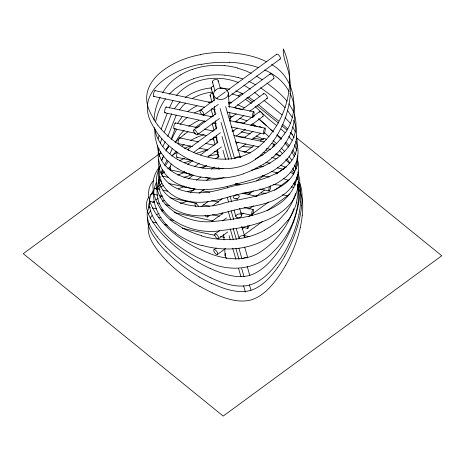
<?xml version="1.0" encoding="UTF-8"?>
<svg xmlns="http://www.w3.org/2000/svg" width="465" height="465" viewBox="0 0 465 465"><rect width="100%" height="100%" fill="white"/><g stroke="black" fill="none" stroke-linecap="round" stroke-linejoin="round"><path stroke-width="0.7" d="M158.652 159.64C156.926 175.061 170.027 187.988 184.367 190.952C200.543 195.596 217.143 190.72 232.715 186.157C259.156 181.187 303.122 172.538 296.49 136.047M159.263 171.091C158.652 185.82 171.422 197.486 185.047 200.421C201.223 205.065 217.818 200.188 233.395 195.626C250.414 190.946 269.398 190.133 283.708 178.636C295.223 170.463 301.634 154.874 295.926 141.395M147.626 217.213C146.644 226.641 152.508 234.947 157.868 242.126M148.306 226.676C147.324 236.104 153.183 244.416 158.542 251.594M300.623 201.932L300.413 189.267L298.588 181.28M147.19 212.61C146.452 221.747 152.102 229.803 157.246 236.819M154.043 120.057C154.31 112.082 156.676 104.294 160.123 97.139M154.758 128.84L155.112 136.977L156.711 143.621A70.575 52.01 -5.4 0 0 161.291 153.13M297.664 174.578C291.706 213.394 244.218 218.23 212.801 221.543C183.809 224.764 145.289 201.269 159.263 168.161M301.622 205.739C302.302 198.078 302.587 190.005 299.623 182.757M302.297 215.208C302.971 207.756 303.238 199.944 300.547 192.835M158.896 148.387C155.165 164.18 166.255 180.054 180.961 185.303C197.741 192.434 216.492 189.598 233.477 184.808C251.798 179.978 271.705 175.497 285.214 161.157C295.821 150.788 300.012 133.984 293.653 120.29M159.332 169.109L160.251 164.505M155.589 122.016C157.228 113.693 160.57 105.648 165.546 98.76M298.35 204.734C295.67 217.957 290.794 230.727 284.092 242.428A142.29 113.733 -4.6 0 1 276.756 253.518C269.258 263.237 260.051 272.879 247.711 275.908C234.784 278.454 221.881 273.67 210.244 268.445M299.024 214.202C296.35 227.42 291.474 240.196 284.766 251.896A142.29 113.681 -4.7 0 1 277.378 262.957C269.985 272.757 260.696 282.325 248.386 285.37C235.464 287.922 222.561 283.139 210.924 277.913M159.297 166.813C151.09 203.74 198.735 212.453 224.793 202.856C251.978 195.951 298.559 194.05 297.751 155.804M159.977 176.276C155.49 190.336 164.587 205.623 177.758 211.04C194.236 218.753 213.011 216.004 229.884 211.226C247.031 206.379 266.009 206.344 281.267 196.172C293.863 188.54 302.634 172.643 296.856 158.106M296.35 202.856L297.751 195.428A75.58 60.392 -3.9 0 0 297.873 186.081M158.216 138.919L159.007 135.635M300.28 227.652C297.211 240.917 292.148 253.704 285.527 265.585M159.204 156.339L160.611 151.799M148.498 226.013L149.265 223.357M147.219 211.918L148.922 207.361M160.291 143.133L161.861 138.553M293.13 210.523L293.758 208.669M160.169 176.962C144.499 215.132 191.237 236.72 222.549 230.338C253.64 226.996 303.831 215.69 297.821 174.265M171.132 139.477L175.183 128.398M167.226 113.309L161.181 129.084M161.529 160.628L163.436 156.153M292.892 211.133C287.033 227.025 276.227 241.085 262.254 250.676C246.45 262.336 225.333 259.9 208.146 252.919A124.986 92.814 -6.6 0 1 195.672 247.444C181.263 239.94 167.737 230.018 158.071 216.812C150.625 206.82 143.516 191.028 153.677 180.397M164.43 131.996L171.631 113.71M161.03 173.038L162.326 169.824M156.484 182.199C147.887 200.81 159.937 221.933 175.439 232.663M161.221 174.323L162.994 170.393M169.243 108.083L172.934 100.498M169.981 153.752L172.277 148.567M171.306 139.744L176.805 129.014M167.76 136.495L176.223 115.128M168.731 145.318L165.941 151.067M168.708 145.586L166.267 150.747M161.646 160.355L163.732 155.874M162.756 146.684L165.267 141.604M164.412 165.337L166.947 160.216M175.026 142.819L179.943 134.897L184.152 130.235M284.847 256.122C291.468 244.235 296.536 231.448 299.6 218.19A164.616 130.374 -7.3 0 0 301.64 205.739M177.554 123.347L182.344 116.535M165.302 165.959L168.196 161.216M148.585 213.888L150.393 210.802M148.98 196.649C142.273 206.937 150.3 218.986 156.571 227.356M152.671 191.853C144.295 204.228 153.212 219.306 161.146 229.431C170.655 241.056 183.076 250.036 196.358 256.901A124.986 92.791 -6.6 0 0 208.832 262.376C230.326 272.391 257.505 269.915 273.641 251.35C287.236 238.045 296.159 220.015 298.245 201.089A110.6 88.158 -5.3 0 0 298.501 189.342L297.931 184.088M162.483 92.89C166.912 85.421 173.346 79.236 180.804 74.824M284.359 134.071C300.75 112.611 295.711 78.062 271.583 64.525M285.039 143.54C295.194 129.107 298.17 109.165 289.916 93.163M174.363 108.746L180.106 101.69M179.362 109.943L182.914 105.671L185.779 103.038M159.14 167.441C144.882 185.866 157.484 211.738 174.759 223.2M277.628 267.445C270.415 277.431 261.539 287.562 249.164 290.811C236.22 293.491 223.27 288.602 211.616 283.371M287.103 210.965L278.738 220.253M287.783 220.433L279.419 229.722M171.87 156.147L176.078 151.346M176.462 95.453C191.173 77.957 217.527 74.168 238.127 82.474M180.065 124.475L184.378 119.871L187.424 117.337M161.454 174.887L164.203 171.974M150.23 195.044L153.09 192.185M169.068 94.343L174.741 88.966L181.484 84.287M175.398 141.883L184.588 134.182M155.205 188.866L161.89 183.425M152.665 202.56L154.322 201.194M167.824 168.749L170.626 166.563M187.529 111.687L193.178 107.845L196.962 105.892M200.212 110.321L214.807 99.609M215.975 98.754L225.322 91.901M226.49 91.041L276.704 54.202M203.705 115.111A2.964 1.203 53.7 0 0 201.932 110.914A2.964 1.203 53.7 0 0 200.235 112.117A2.964 1.203 53.7 0 0 203.705 115.111L218.306 104.398M228.815 96.691L280.203 58.997M160.582 152.933L23.25 253.675L223.188 416.088L441.75 255.756L296.443 137.721M166.424 148.643L168.76 146.928M195.062 127.637L204.408 120.778M228.367 103.201L230.123 101.916M238.307 95.912L241.812 93.343L242.939 94.256M193.789 129.973L215.981 113.698M228.827 104.276L270.287 73.859M197.282 134.769A2.964 1.203 53.7 0 0 195.509 130.572A2.964 1.203 53.7 0 0 193.812 131.775A2.964 1.203 53.7 0 0 197.282 134.769L219.474 118.488M234.075 107.781L273.78 78.649M187.773 149.335L216.969 127.916M229.815 118.494L236.237 113.78M242.079 109.496L263.684 93.645M193.603 152.415L220.468 132.711M235.063 121.999L243.823 115.576M249.664 111.292L267.183 98.441M187.645 164.378L192.899 160.518M200.491 154.95L218.009 142.098M232.61 131.392L237.284 127.962M243.119 123.678L259.47 111.687M194.643 166.598L199.316 163.169M208.076 156.74L221.509 146.888M236.104 136.181L245.45 129.328M250.705 125.474L262.969 116.477M188.168 178.938L193.423 175.084M202.763 168.231L206.855 165.232M215.615 158.803L219.114 156.234M236.051 143.813L238.388 142.098M244.224 137.814L252.983 131.392M196.335 180.304L201.008 176.874M211.517 169.167L214.435 167.022M237.795 149.887L245.968 143.888M251.809 139.605L260.569 133.182M190.284 192.33L194.957 188.906M206.634 180.339L210.139 177.769M244.59 152.491L253.931 145.638M260.359 140.93L263.858 138.355M199.032 193.266L204.292 189.412M218.887 178.705L220.055 177.845M201.008 206.768L208.012 201.63M212.813 205.699L222.154 198.846M207.547 216.917L209.884 215.202M256.599 180.931L264.19 175.363M211.348 221.718L223.026 213.15M248.136 194.73L253.39 190.877M277.332 173.311L286.678 166.458M222.433 220.939L226.525 217.94M255.721 196.521L264.48 190.098M214.946 234.023L219.62 230.594M241.225 214.749L243.561 213.034M248.816 209.174L253.489 205.751M274.513 190.33L289.695 179.194M218.445 238.812A2.964 1.203 53.7 0 0 216.673 234.616A2.964 1.203 53.7 0 0 214.975 235.825A2.964 1.203 53.7 0 0 218.445 238.812L227.786 231.959M248.81 216.539L251.147 214.824M252.315 213.97L268.665 201.973M293.77 183.553L294.938 182.699M213.981 249.676L216.318 247.967M242.009 229.117L244.346 227.402M267.119 210.697L289.893 193.992M217.475 254.471A2.964 1.203 53.7 0 0 215.702 250.275A2.964 1.203 53.7 0 0 214.005 251.478A2.964 1.203 53.7 0 0 217.475 254.471L225.653 248.473M243.753 235.191L262.44 221.485M181.972 146.062L184.169 144.452M188.662 126.41L195.062 122.324L198.915 120.435M185.163 97.487C192.87 91.971 202.13 88.687 211.569 87.902M156.885 214.65L159.036 213.208M156.397 189.633L159.152 187.814M155.973 199.822L158.176 198.369M172.288 155.409L177.665 152.084M162.343 173.253L164.604 171.847M263.016 154.601L255.221 159.088M263.696 164.069L251.78 170.521L243.166 173.84M179.449 160.913L180.56 160.28A97.162 73.412 -0.2 0 1 184.588 158.245M162.372 201.322L164.168 200.322M161.855 211.459L163.651 210.459M160.379 187.139L163.442 185.448M159.832 197.276L162.279 195.928M192.498 98.377C198.7 94.901 205.606 92.669 212.697 92.076M264.335 230.367C245.241 240.818 222.107 241.841 201.426 235.924M265.015 239.835C245.921 250.286 222.787 251.309 202.106 245.386M194.382 112.856L202.298 109.362M169.417 169.208L170.684 168.603M177.769 175.166L179.066 174.607M196.34 127.736L199.258 126.544M196.439 137.442L204.147 134.525M195.957 153.467L206.018 150.369M180.158 203.507L187.651 201.194M192.591 69.355C202.694 65.815 213.551 64.676 224.194 65.664M193.271 78.823C203.374 75.278 214.231 74.138 224.868 75.132M251.158 170.295C275.722 164.831 303.267 142.034 294.275 114.274M200.084 167.644L206.036 166.185M187.651 191.528L194.399 189.848M210.349 116.831L212.883 116.384M208.291 102.265L212.098 101.696M200.671 54.69C172.91 59.235 132.101 82.148 151.892 115.663A102.934 76.214 -6.1 0 0 157.856 125.219M201.351 64.158C173.59 68.698 132.781 91.617 152.567 125.126A102.934 76.237 -6.2 0 0 158.501 134.699C181.484 164.226 232.378 183.629 262.545 153.438C276.588 140.36 285.516 122.417 289.114 103.689C290.765 94.854 290.945 85.74 289.433 76.876C288.335 67.256 282.586 58.788 283.336 48.912C298.17 82.352 285.876 123.841 258.453 146.969C227.629 172.945 180.007 153.52 157.838 125.225M208.012 156.141L218.039 154.264M223.892 177.537C198.869 185.035 158.908 177.595 157.536 145.551M223.02 168.417C211.476 169.574 199.642 168.446 188.674 164.575M225.019 177.769C213.051 179.089 200.741 178.078 189.354 174.038M235.656 184.035L237.778 183.902M243.422 193.109L250.525 192.905M259.842 166.232L263.242 166.354M238.597 136.85L245.45 137.175M242.015 146.399L252.326 147.271M220.044 87.844L229.698 89.199M263.237 175.787L264.602 175.857M261.173 193.027L266.12 193.271M228.774 52.748C241.841 53.504 255.023 56.044 266.823 61.886M229.454 62.211C239.318 62.763 249.17 64.385 258.528 67.611M232.006 130.903L233.982 131.054M263.085 152.503L265.05 152.694M273.176 184.425L281.569 185.39M235.941 121.784L244.358 123.126M282.249 194.852L287.806 195.66M229.809 116.18L233.023 116.698M253.024 137.995L261.876 139.663M291.27 186.883L294.019 187.378M241.19 131.851L250.065 133.833M228.274 102.277L231.436 102.939M155.014 90.623L210.796 102.573M228.443 106.351L253.867 111.798A2.964 0.668 -77.9 0 1 253.379 116.442A2.964 0.668 -77.9 0 1 252.332 115.785A2.964 0.668 -77.9 0 1 253.867 111.798M153.665 96.383L204.507 107.27M211.563 108.781L215.097 109.537M227.1 112.106L252.518 117.552M166.185 106.997L212.081 116.831M229.733 120.609L265.038 128.171A2.964 0.668 -77.9 0 1 264.55 132.816A2.964 0.668 -77.9 0 1 263.51 132.159A2.964 0.668 -77.9 0 1 265.038 128.171M164.843 112.757L205.792 121.528M212.854 123.039L216.382 123.795M231.21 126.968L263.69 133.926M175.322 122.934L197.207 127.625M204.269 129.136L213.447 131.101M233.924 135.489L264.289 141.988M271.345 143.505L274.17 144.109M173.974 128.695L195.864 133.379M197.98 133.833L206.454 135.646M213.516 137.163L217.045 137.919M235.4 141.848L258.703 146.841M266.468 148.504L270.706 149.41M179.676 137.849L198.735 141.935M205.797 143.447L214.272 145.26M237.574 150.253L250.28 152.973M260.168 155.089L262.283 155.543M271.467 157.507L277.111 158.716M178.328 143.604L192.446 146.632M199.508 148.143L207.983 149.957M214.336 151.317L218.573 152.224M239.754 156.763L241.166 157.065M265.881 162.355L270.119 163.267M255.797 168.132L257.912 168.586M271.328 171.463L276.977 172.672M176.781 157.257L192.312 160.582M262.214 175.555L269.276 177.066M170.19 169.824L191.377 174.363M205.495 177.386L209.732 178.293M235.86 183.89L240.097 184.797M259.865 189.034L269.043 190.999M162.477 176.113L168.836 177.473M242.265 193.202L257.093 196.375M168.9 183.53L185.14 187.011M186.552 187.314L195.027 189.127M202.083 190.638L209.855 192.301M154.339 188.348L159.989 189.557M162.814 190.162L167.755 191.225M211.534 200.601L218.597 202.112M244.015 207.553L253.193 209.523A2.964 0.668 -77.9 0 1 252.704 214.167A2.964 0.668 -77.9 0 1 251.658 213.511A2.964 0.668 -77.9 0 1 253.193 209.523M152.997 194.108L157.937 195.166M159.35 195.469L162.175 196.073M169.94 197.735L196.771 203.484M203.124 204.844L209.483 206.204M240.55 212.86L251.844 215.278M150.212 201.444L154.45 202.356M157.269 202.961L159.39 203.414M165.04 204.623L169.277 205.53M212.348 214.754L219.404 216.266M148.864 207.204L150.276 207.506M152.392 207.96L156.629 208.866M160.867 209.773L163.692 210.378M174.282 212.644L213.115 220.962M241.358 227.013L247.717 228.373M158.181 217.138L161.006 217.742M170.184 219.707L173.712 220.462M243.614 235.435L249.263 236.644M152.596 221.985L156.833 222.892M164.598 224.554L167.423 225.159M182.251 228.332L214.731 235.29M220.381 236.499L224.618 237.406M277.227 167.801L283.429 169.336M234.255 107.589L241.62 109.601M265.87 150.015L267.195 150.369M275.181 154.438L279.889 155.752M232 93.779L239.754 96.389M237.644 68.105L246.026 70.953L251.269 73.354M238.324 77.574L242.579 78.876M239.888 118.313L246.903 120.853M251.21 124.957L254.826 126.207M283.458 178.589L288.48 180.403M235.842 90.902L242.73 93.657M237.516 104.753L244.259 107.677M280.564 165.22L286.022 167.464M256.093 135.908L263.69 139.361M264.608 69.983C274.745 74.278 283.778 81.642 288.998 91.442M248.688 81.294L255.738 84.816M212.296 292.834C223.95 298.065 236.894 302.959 249.839 300.274C262.214 297.03 271.095 286.899 278.308 276.913A166.691 133.432 -4.1 0 0 285.475 265.567M275.908 153.607L279.872 155.636M243.91 85.188L250.373 89.199M256.296 76.051L262.289 79.806M245.381 99.272L251.571 103.526M252.507 123.8L257.122 126.8M197.858 262.068C185.843 255.082 174.578 246.706 164.79 236.825A154.409 115.832 -7.9 0 1 156.536 227.373M199.194 276.942C187.192 269.909 175.962 261.475 166.15 251.6M199.874 286.405C187.872 279.378 176.642 270.944 166.83 261.063M260.603 87.728L275.28 98.481L285.155 107.688M248.781 97.133L254.326 101.103M177.275 159.257C170.696 155.339 164.866 150.073 160.652 143.644M177.956 168.725C171.37 164.802 165.546 159.542 161.332 153.113M253.617 115.396L254.75 116.174M290.672 172.3L293.508 174.288M293.624 183.355L295.664 185.111M266.887 83.037C274.129 88.449 281.325 94.122 287.033 101.19M258.627 118.964L266.404 125.515M278.547 120.958L268.817 113.361L258.511 104.526M276.815 125.724L268.352 118.86L255.163 106.537M276.954 134.769L281.732 138.593M254.71 92.477L259.889 96.819M273.217 131.798L258.796 118.703M246.88 97.458L252.512 102.033M257.017 105.695L278.419 123.08M281.802 125.823L286.87 129.944M290.247 132.688L292.502 134.519M285.632 159.681L289.515 163.494M281.052 129.125L285.074 132.641M282.057 114.919L263.981 100.37M282.737 124.382L287.62 128.863M264.55 132.734L269.078 136.815M273.374 131.95L270.386 129.189M273.054 140.494L276.059 143.255M276.873 135.17L281.29 139.337M285.754 142.11L289.451 145.818M280.994 147.876L284.789 151.631M285.039 117.575L290.305 123.295M165.47 246.287C175.258 256.174 186.523 264.544 198.532 271.537A161.192 118.592 -5.5 0 0 210.976 277.855M292.125 171.387L293.95 173.335M288.771 136.35L292.008 140.337M284.999 143.133L288.416 147.056M289.091 156.519L291.764 160.1M287.312 110.147L292.293 117.5M286.888 158.739L289.916 163.029M290.602 132.246L294.095 137.477M288.968 103.742L292.502 109.688L293.682 112.53M298.17 188.151L300.053 191.603M292.688 149.806L295.455 154.676M291.782 151.695L294.455 156.624M292.781 126.939L295.246 131.926M292.735 168.086L294.548 172.143M294.508 144.65L296.78 150.387M294.601 164.976L296.292 168.952M293.828 170.167L294.612 171.986M294.938 165.639L295.961 169.248M295.531 166.859L295.943 168.115M218.213 80.817L220.427 88.478M225.665 106.578L240.364 157.408M212.429 81.968L215.045 91.024M220.079 108.426L234.581 158.559M211.168 88.292L214.185 98.737M221.032 122.405L231.71 159.309M210.11 95.331L212.127 102.294M214.138 109.258L215.15 112.739M221.997 136.414L228.641 159.39M211.162 109.647L213.162 116.546M214.958 122.754L216.551 128.276M222.938 150.358L225.537 159.332M236.83 198.596L237.237 199.985M239.649 208.343L241.666 215.307M212.116 123.62L214.115 130.52M216.109 137.425L217.306 141.563M241.835 226.577L244.857 237.022M213.528 139.169L215.138 144.743M217.149 151.7L218.358 155.88M227.222 186.517L227.623 187.912M230.041 196.265L231.651 201.833M234.069 210.192L235.883 216.458M244.706 247.188L247.7 257.534M218.73 167.848L219.131 169.243M227.187 197.09L228.6 201.967M231.215 211.017L233.633 219.375M236.255 228.425L239.074 238.173M247.223 266.567L249.845 275.617M228.146 211.075L230.739 220.044M233.134 228.327L236.33 239.365M238.923 248.339L241.916 258.691M249.362 284.644L250.972 290.212M230.163 228.728L233.383 239.864M235.802 248.223L239.022 259.365M241.643 268.415L244.055 276.768M229.076 235.662L230.285 239.841M232.703 248.194L235.924 259.336M238.545 268.386L240.963 276.745M243.579 285.795L245.392 292.061M297.914 171.818L299.733 179.804L299.942 192.464A151.857 120.505 -6.8 0 1 298.367 204.734M296.391 161.82L297.321 166.017M296.496 178.107L296.937 179.926M154.432 127.509L156.031 134.153A70.575 51.964 -5.1 0 0 160.692 143.633M297.461 175.933L297.583 177.246M228.286 92.715L229.344 107.537M229.681 112.199L230.326 121.249M213.569 93.756L214.086 100.969M214.47 106.415L215.068 114.681M215.504 120.848L216.103 129.113M216.539 135.28L217.108 143.22M217.55 149.317L218.143 157.652M218.87 167.755L218.974 169.196M222.078 212.493L222.206 214.266M223.653 234.47L224.043 239.917M224.688 248.909L225.182 255.791M276.466 54.655A2.964 1.203 53.7 0 1 279.448 55.922A2.964 1.203 53.7 0 1 279.663 59.072M234.854 158.716A2.964 1.872 -16.1 0 1 237.394 156.815A2.964 1.872 -16.1 0 1 240.312 157.449M212.97 82.909A2.964 1.872 -16.1 0 1 214.894 79.567A2.964 1.872 -16.1 0 1 218.056 81.555M154.136 96.075A2.964 0.668 -77.9 0 1 153.642 93.575A2.964 0.668 -77.9 0 1 155.159 90.867M270.031 74.633A2.964 1.203 53.7 0 1 272.868 75.365A2.964 1.203 53.7 0 1 273.24 78.73M211.901 89.356A2.964 1.872 -16.1 0 1 211.343 87.507A2.964 1.872 -16.1 0 1 213.662 85.88M165.313 112.449A2.964 0.668 -77.9 0 1 164.843 109.816A2.964 0.668 -77.9 0 1 166.365 107.369M263.44 94.104A2.964 1.203 53.7 0 1 266.596 95.616A2.964 1.203 53.7 0 1 266.294 98.4M187.569 149.666A2.964 1.203 53.7 0 1 188.982 150.422M210.843 96.395A2.964 1.872 -16.1 0 1 210.29 94.546A2.964 1.872 -16.1 0 1 212.61 92.919M174.27 128.602A2.964 0.668 -77.9 0 1 174.073 125.323A2.964 0.668 -77.9 0 1 175.526 123.452M272.769 147.202A2.964 0.668 -77.9 0 1 273.955 144.127A2.964 0.668 -77.9 0 1 274.321 146.179M259.214 112.292A2.964 1.203 53.7 0 1 262.219 113.414A2.964 1.203 53.7 0 1 262.26 116.506M186.232 172.684A2.964 1.203 53.7 0 1 184.111 171.358M236.912 183.483A2.964 1.872 -16.1 0 1 235.087 184.152M178.711 143.418A2.964 0.668 -77.9 0 1 178.391 140.384A2.964 0.668 -77.9 0 1 179.879 138.367M259.168 127.131A2.964 1.203 53.7 0 1 261.574 127.701M186.639 186.639A2.964 1.203 53.7 0 1 185.802 187.651A2.964 1.203 53.7 0 1 183.681 185.884M177.252 156.949A2.964 0.668 -77.9 0 1 176.555 156.083A2.964 0.668 -77.9 0 1 177.398 152.293M276.007 174.09A2.964 0.668 -77.9 0 1 277.204 173.73M263.614 138.814A2.964 1.203 53.7 0 1 266.404 139.82M214.069 140.11A2.964 1.872 -16.1 0 1 214.97 137.175M170.661 169.522A2.964 0.668 -77.9 0 1 170.138 167.168A2.964 0.668 -77.9 0 1 171.643 164.203M270.595 185.756A2.964 0.668 -77.9 0 1 269.903 189.877A2.964 0.668 -77.9 0 1 268.828 190.377A2.964 0.668 -77.9 0 1 269.584 186.227M195.939 206.78A2.964 1.203 53.7 0 1 195.48 203.594A2.964 1.203 53.7 0 1 198.636 206.658M239.324 238.83A2.964 1.872 -16.1 0 1 241.829 235.703A2.964 1.872 -16.1 0 1 244.706 237.76M162.093 176.299A2.964 0.668 -77.9 0 1 162.657 176.479M161.605 181.559A2.964 0.668 -77.9 0 1 160.983 179.798M280.546 156.007A2.964 1.203 53.7 0 1 280.657 155.949M207.686 215.562A2.964 1.203 53.7 0 1 207.169 217.016A2.964 1.203 53.7 0 1 205.001 215.458M242.875 258.749A2.964 1.872 -16.1 0 1 247.368 257.854M154.124 188.371A2.964 0.668 -77.9 0 1 154.519 188.72M153.462 193.8A2.964 0.668 -77.9 0 1 152.776 193.428A2.964 0.668 -77.9 0 1 153.212 190.278M149.91 201.537A2.964 0.668 -77.9 0 1 150.393 201.816M149.335 206.896A2.964 0.668 -77.9 0 1 148.637 206.03A2.964 0.668 -77.9 0 1 149.48 202.24M249.118 225.281A2.964 0.668 -77.9 0 1 247.851 228.391A2.964 0.668 -77.9 0 1 247.659 225.711M295.077 181.344A2.964 1.203 53.7 0 1 294.054 182.658M150.422 218.87A2.964 0.668 -77.9 0 1 151.288 216.19A2.964 0.668 -77.9 0 1 152.003 216.144M294.206 197.404A2.964 1.203 53.7 0 1 293.264 198.386M226.693 258.424A7.411 5.696 -4.1 0 1 225.339 253.466M166.098 251.629A160.466 120.545 -8.1 0 1 157.821 242.149M211.569 283.423A159.635 117.569 -5.6 0 1 199.142 276.989M284.894 256.134A166.691 133.519 -3.9 0 1 277.681 267.468M183.942 177.363A165.767 128.288 0.5 0 1 192.161 174.898M210.192 268.508A161.192 118.732 -5.6 0 1 197.799 262.12M242.91 151.834A128.137 97.046 0 0 1 246.514 151.776M184.297 162.901A139.227 106.816 0.3 0 1 192.179 160.256M297.955 184.477A110.6 88.158 -5.4 0 1 297.745 189.679M209.837 139.767A102.945 78.393 0.1 0 1 213.755 138.965M184.442 148.445A97.162 73.482 -0.1 0 1 190.371 145.818M201.578 235.662A85.984 64.025 -7 0 1 174.962 223.043M278.634 220.178A67.472 52.905 -8 0 1 264.242 230.251M295.589 193.382A71.453 56.782 -6.5 0 1 286.963 210.901M297.141 175.997A75.58 60.386 -4.5 0 1 297.35 179.722M184.529 134.129A67.535 50.673 -0.4 0 1 188.052 131.874M224.206 65.577A63.56 49.476 0.2 0 1 237.679 68.03M180.745 74.766A60.125 45.262 -0.2 0 1 192.545 69.279M188.72 164.511A66.373 49.581 -7.4 0 1 177.328 159.21M262.963 154.549A78.201 61.514 -7.7 0 0 273.35 146.58A79.48 62.862 -7.2 0 0 284.272 134.036M200.601 54.481A91.739 70.482 0.3 0 1 228.792 52.51M201.426 64.391A91.739 70.012 0.2 0 1 229.437 62.444M285.121 143.569A79.48 63.042 -6.8 0 1 274.181 156.147M274.147 156.124A78.201 61.647 -7.5 0 1 263.748 164.122M243.23 173.974A70.401 54.434 -8.5 0 1 225.037 177.915M189.313 174.102A66.373 49.709 -7.6 0 1 177.909 168.772M181.542 84.345A60.125 45.105 -0.4 0 1 193.318 78.893M224.857 75.22A63.56 49.302 0.3 0 1 238.289 77.655M190.691 140.395A67.535 50.528 -0.6 0 1 196.492 137.506M279.622 150.759A81.886 64.885 -1.2 0 1 282.522 153.653M296.426 202.868A71.453 56.974 -5.6 0 1 287.916 220.491M279.529 229.791A67.472 53.167 -7.6 0 1 265.102 239.946M201.95 245.654A85.984 64.519 -7.7 0 1 175.258 232.808M206.036 150.416A102.945 78.289 0.1 0 1 207.32 150.09M179.042 174.578A139.227 106.892 0.3 0 1 183.629 172.777M300.611 201.932A151.857 120.476 -7 0 1 299.007 214.196M165.505 246.264A154.409 115.768 -7.8 0 1 157.28 236.807M178.298 188.813A165.767 128.462 0.6 0 1 184.535 186.668M302.279 215.208A164.616 130.334 -7.5 0 1 300.245 227.652M212.342 292.781A159.635 117.447 -5.5 0 1 199.927 286.359M166.877 261.034A160.466 120.464 -8 0 1 158.588 251.571M235.273 198.84A2.964 1.872 -16.1 0 0 239.237 196.137A2.964 1.872 -16.1 0 0 234.593 195.666A2.964 1.872 -16.1 0 0 235.273 198.84M237.679 217.841A2.964 1.872 -16.1 0 0 241.643 215.138A2.964 1.872 -16.1 0 0 236.999 214.667A2.964 1.872 -16.1 0 0 237.679 217.841M217.434 98.906A7.411 5.696 -4.1 0 0 228.367 93.419A7.411 5.696 -4.1 0 0 217.091 89.047A7.411 5.696 -4.1 0 0 217.434 98.906"/></g></svg>
